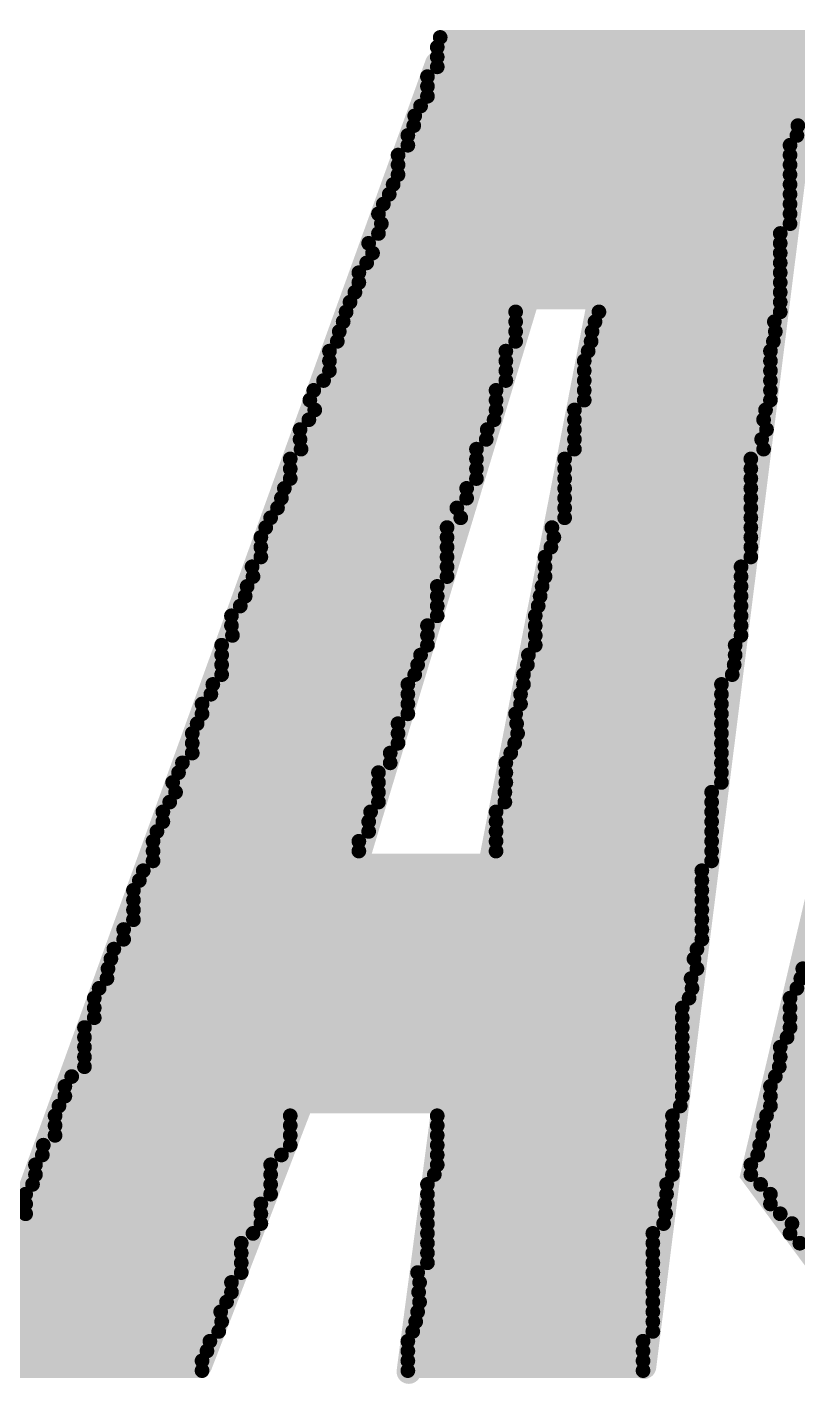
# Model space of a CAD drawing. Extents: x -3908 to 11948, y -2965 to 7442.
# Drawn here: x 3523.9 to 3586.8, y 1366.4 to 1477.1 of the extents above; entities that cross this region are included whole.
import ezdxf

# ---------------------------------------------------------------- set-up
doc = ezdxf.new("R2010")
doc.units = 0
doc.header["$MEASUREMENT"] = 0
doc.layers.get('0').update_dxf_attribs({"linetype": 'CONTINUOUS'})
doc.layers.add('2D_LINE_26', color=7, linetype='CONTINUOUS')

# ---------------------------------------------------------------- blocks, each defined once
blk = doc.blocks.new('SMOOTH_1$2')
at = {"const_width": 0.6}
blk.add_lwpolyline([(-0.3, 0, 1), (0.3, 0, 1)], format="xyb", close=True, dxfattribs=at)
blk = doc.blocks.new('SMOOTH_2')
at = {"const_width": 1}
blk.add_lwpolyline([(-0.5, 0, 1), (0.5, 0, 1)], format="xyb", close=True, dxfattribs=at)
blk = doc.blocks.new('DRAWING_542')
at = {"layer": '2D_LINE_26'}
for points, const_width in [([(-95.92, 168.64), (-109.52, 60.32)], 2), ([(-126.4, 168), (-96, 168)], 1.2), ([(-126.16, 168.8), (-96, 168.8)], 1.2), ([(-67.52, 168.24), (-81.84, 156.08), (-100.64, 76), (-88.72, 59.92)], 2), ([(-126.4, 166.64), (-164.64, 60.88)], 2), ([(-126.4, 167.2), (-96, 167.2)], 1.2), ([(-127.2, 165.6), (-96, 165.6)], 1.2), ([(-126.4, 166.4), (-96, 166.4)], 1.2), ([(-127.2, 164.8), (-96, 164.8)], 1.2), ([(-127.2, 164), (-95.92, 164)], 1.2), ([(-128.24, 162.4), (-96.32, 162.4)], 1.2), ([(-127.76, 163.2), (-96.32, 163.2)], 1.2), ([(-128.32, 161.6), (-96.96, 161.6)], 1.2), ([(-128.8, 160.8), (-97.04, 160.8)], 1.2), ([(-128.8, 160), (-97.6, 160)], 1.2), ([(-129.6, 159.2), (-97.6, 159.2)], 1.2), ([(-129.6, 158.4), (-97.6, 158.4)], 1.2), ([(-130, 156.8), (-97.6, 156.8)], 1.2), ([(-129.6, 157.6), (-97.6, 157.6)], 1.2), ([(-130.32, 156), (-97.6, 156)], 1.2), ([(-130.8, 155.2), (-97.6, 155.2)], 1.2), ([(-131.2, 154.4), (-97.6, 154.4)], 1.2), ([(-130.96, 153.6), (-97.6, 153.6)], 1.2), ([(-131.2, 152.8), (-98.4, 152.8)], 1.2), ([(-132, 152), (-98.4, 152)], 1.2), ([(-131.68, 151.2), (-98.4, 151.2)], 1.2), ([(-132.16, 150.4), (-98.4, 150.4)], 1.2), ([(-118.72, 148.64), (-133.6, 99.52)], 2), ([(-132.8, 149.6), (-98.4, 149.6)], 1.2), ([(-133.12, 148), (-98.4, 148)], 1.2), ([(-132.8, 148.8), (-98.4, 148.8)], 1.2), ([(-133.52, 147.2), (-98.4, 147.2)], 1.2), ([(-113.2, 147.04), (-122.4, 99.52)], 2), ([(-134.08, 145.6), (-120, 145.6)], 1.2), ([(-133.84, 146.4), (-120, 146.4)], 1.2), ([(-113.52, 145.6), (-98.88, 145.6)], 1.2), ([(-113.2, 146.4), (-98.4, 146.4)], 1.2), ([(-134.4, 144.8), (-120, 144.8)], 1.2), ([(-113.76, 144.8), (-98.8, 144.8)], 1.2), ([(-134.56, 144), (-120, 144)], 1.2), ([(-113.84, 144), (-98.96, 144)], 1.2), ([(-135.2, 143.2), (-120.8, 143.2)], 1.2), ([(-135.2, 142.4), (-120.8, 142.4)], 1.2), ([(-114.4, 142.4), (-99.2, 142.4)], 1.2), ([(-114.08, 143.2), (-99.2, 143.2)], 1.2), ([(-135.2, 141.6), (-120.8, 141.6)], 1.2), ([(-114.4, 141.6), (-99.2, 141.6)], 1.2), ([(-135.68, 140.8), (-120.8, 140.8)], 1.2), ([(-114.4, 140.8), (-99.2, 140.8)], 1.2), ([(-136.8, 139.2), (-121.6, 139.2)], 1.2), ([(-136.48, 140), (-121.6, 140)], 1.2), ([(-114.4, 140), (-99.2, 140)], 1.2), ([(-114.4, 139.2), (-99.2, 139.2)], 1.2), ([(-136.4, 138.4), (-121.6, 138.4)], 1.2), ([(-115.2, 138.4), (-99.6, 138.4)], 1.2), ([(-137.6, 136.8), (-122.32, 136.8)], 1.2), ([(-136.88, 137.6), (-121.76, 137.6)], 1.2), ([(-115.2, 137.6), (-99.76, 137.6)], 1.2), ([(-115.2, 136.8), (-99.52, 136.8)], 1.2), ([(-137.6, 136), (-122.4, 136)], 1.2), ([(-115.2, 136), (-99.92, 136)], 1.2), ([(-137.52, 135.2), (-123.2, 135.2)], 1.2), ([(-115.2, 135.2), (-99.76, 135.2)], 1.2), ([(-138.4, 134.4), (-123.2, 134.4)], 1.2), ([(-138.4, 133.6), (-123.2, 133.6)], 1.2), ([(-116, 134.4), (-100.8, 134.4)], 1.2), ([(-116, 133.6), (-100.8, 133.6)], 1.2), ([(-138.4, 132.8), (-123.2, 132.8)], 1.2), ([(-116, 132.8), (-100.8, 132.8)], 1.2), ([(-139.12, 131.2), (-124, 131.2)], 1.2), ([(-138.88, 132), (-124, 132)], 1.2), ([(-116, 132), (-100.8, 132)], 1.2), ([(-116, 131.2), (-100.8, 131.2)], 1.2), ([(-139.44, 130.4), (-124.8, 130.4)], 1.2), ([(-116, 130.4), (-100.8, 130.4)], 1.2), ([(-140, 129.6), (-124.48, 129.6)], 1.2), ([(-116, 129.6), (-100.8, 129.6)], 1.2), ([(-140.8, 128), (-125.6, 128)], 1.2), ([(-140.4, 128.8), (-125.6, 128.8)], 1.2), ([(-117.04, 128.8), (-100.8, 128.8)], 1.2), ([(-116.88, 128), (-100.8, 128)], 1.2), ([(-140.8, 127.2), (-125.6, 127.2)], 1.2), ([(-117.12, 127.2), (-100.8, 127.2)], 1.2), ([(-140.8, 126.4), (-125.6, 126.4)], 1.2), ([(-117.6, 126.4), (-100.8, 126.4)], 1.2), ([(-141.52, 125.6), (-125.6, 125.6)], 1.2), ([(-141.44, 124.8), (-125.6, 124.8)], 1.2), ([(-117.6, 125.6), (-101.6, 125.6)], 1.2), ([(-117.6, 124.8), (-101.6, 124.8)], 1.2), ([(-141.92, 124), (-126.4, 124)], 1.2), ([(-117.84, 124), (-101.6, 124)], 1.2), ([(-142.48, 122.4), (-126.4, 122.4)], 1.2), ([(-142.08, 123.2), (-126.4, 123.2)], 1.2), ([(-118.16, 122.4), (-101.6, 122.4)], 1.2), ([(-118, 123.2), (-101.6, 123.2)], 1.2), ([(-143.2, 121.6), (-126.4, 121.6)], 1.2), ([(-118.4, 121.6), (-101.6, 121.6)], 1.2), ([(-143.2, 120.8), (-127.2, 120.8)], 1.2), ([(-118.4, 120.8), (-101.6, 120.8)], 1.2), ([(-144, 119.2), (-127.2, 119.2)], 1.2), ([(-143.12, 120), (-127.2, 120)], 1.2), ([(-118.4, 120), (-101.6, 120)], 1.2), ([(-118.4, 119.2), (-102.08, 119.2)], 1.2), ([(-144, 118.4), (-127.76, 118.4)], 1.2), ([(-118.96, 118.4), (-102.08, 118.4)], 1.2), ([(-144, 117.6), (-128, 117.6)], 1.2), ([(-144, 116.8), (-128.24, 116.8)], 1.2), ([(-119.36, 116.8), (-102.32, 116.8)], 1.2), ([(-119.04, 117.6), (-102.16, 117.6)], 1.2), ([(-144.72, 116), (-128.8, 116)], 1.2), ([(-119.36, 116), (-103.2, 116)], 1.2), ([(-144.88, 115.2), (-128.8, 115.2)], 1.2), ([(-119.6, 115.2), (-103.2, 115.2)], 1.2), ([(-145.6, 114.4), (-128.8, 114.4)], 1.2), ([(-145.6, 113.6), (-128.8, 113.6)], 1.2), ([(-120, 113.6), (-103.2, 113.6)], 1.2), ([(-119.6, 114.4), (-103.2, 114.4)], 1.2), ([(-146, 112.8), (-129.6, 112.8)], 1.2), ([(-119.92, 112.8), (-103.2, 112.8)], 1.2), ([(-146.4, 112), (-129.6, 112)], 1.2), ([(-119.84, 112), (-103.2, 112)], 1.2), ([(-146.4, 111.2), (-129.6, 111.2)], 1.2), ([(-146.4, 110.4), (-130.24, 110.4)], 1.2), ([(-120.4, 110.4), (-103.2, 110.4)], 1.2), ([(-120.08, 111.2), (-103.2, 111.2)], 1.2), ([(-147.2, 109.6), (-130.24, 109.6)], 1.2), ([(-120.8, 109.6), (-103.2, 109.6)], 1.2), ([(-148, 108), (-131.2, 108)], 1.2), ([(-147.52, 108.8), (-131.2, 108.8)], 1.2), ([(-120.8, 108.8), (-103.2, 108.8)], 1.2), ([(-120.8, 108), (-103.2, 108)], 1.2), ([(-147.76, 107.2), (-131.2, 107.2)], 1.2), ([(-120.88, 107.2), (-104, 107.2)], 1.2), ([(-148.24, 106.4), (-131.2, 106.4)], 1.2), ([(-120.88, 106.4), (-104, 106.4)], 1.2), ([(-148.8, 105.6), (-131.84, 105.6)], 1.2), ([(-148.8, 104.8), (-132, 104.8)], 1.2), ([(-121.6, 105.6), (-104, 105.6)], 1.2), ([(-121.6, 104.8), (-104, 104.8)], 1.2), ([(-149.28, 104), (-132, 104)], 1.2), ([(-121.6, 104), (-104, 104)], 1.2), ([(-149.6, 103.2), (-132.8, 103.2)], 1.2), ([(-149.6, 102.4), (-132.8, 102.4)], 1.2), ([(-121.6, 103.2), (-104, 103.2)], 1.2), ([(-121.6, 102.4), (-104, 102.4)], 1.2), ([(-149.6, 101.6), (-104, 101.6)], 1.2), ([(-150.4, 100.8), (-104.8, 100.8)], 1.2), ([(-151.2, 99.2), (-104.8, 99.2)], 1.2), ([(-150.72, 100), (-104.8, 100)], 1.2), ([(-151.2, 98.4), (-104.8, 98.4)], 1.2), ([(-151.2, 97.6), (-104.8, 97.6)], 1.2), ([(-152, 96), (-104.8, 96)], 1.2), ([(-151.2, 96.8), (-104.8, 96.8)], 1.2), ([(-152, 95.2), (-104.8, 95.2)], 1.2), ([(-153.04, 93.6), (-105.44, 93.6)], 1.2), ([(-152.8, 94.4), (-105.2, 94.4)], 1.2), ([(-153.28, 92.8), (-105.2, 92.8)], 1.2), ([(-96.56, 92.8), (-76, 92.8)], 1.2), ([(-153.36, 92), (-105.68, 92)], 1.2), ([(-96.72, 92), (-76, 92)], 1.2), ([(-154.4, 90.4), (-105.84, 90.4)], 1.2), ([(-154, 91.2), (-105.6, 91.2)], 1.2), ([(-97.6, 90.4), (-76.8, 90.4)], 1.2), ([(-97.04, 91.2), (-76, 91.2)], 1.2), ([(-154.4, 89.6), (-106.4, 89.6)], 1.2), ([(-97.6, 89.6), (-76.8, 89.6)], 1.2), ([(-155.2, 88), (-106.4, 88)], 1.2), ([(-154.4, 88.8), (-106.4, 88.8)], 1.2), ([(-97.6, 88.8), (-76.8, 88.8)], 1.2), ([(-97.6, 88), (-76.8, 88)], 1.2), ([(-155.2, 87.2), (-106.4, 87.2)], 1.2), ([(-97.84, 87.2), (-77.28, 87.2)], 1.2), ([(-155.2, 86.4), (-106.4, 86.4)], 1.2), ([(-98.4, 86.4), (-77.2, 86.4)], 1.2), ([(-155.2, 85.6), (-106.4, 85.6)], 1.2), ([(-155.2, 84.8), (-106.4, 84.8)], 1.2), ([(-98.48, 84.8), (-78.4, 84.8)], 1.2), ([(-98.4, 85.6), (-77.68, 85.6)], 1.2), ([(-156.24, 84), (-106.4, 84)], 1.2), ([(-98.8, 84), (-78.4, 84)], 1.2), ([(-156.8, 83.2), (-106.4, 83.2)], 1.2), ([(-137.12, 82.88), (-145.76, 60.48)], 2), ([(-125.76, 82.32), (-128.72, 59.92)], 2), ([(-99.2, 83.2), (-78.4, 83.2)], 1.2), ([(-157.28, 81.6), (-106.56, 81.6)], 1.2), ([(-156.8, 82.4), (-106.4, 82.4)], 1.2), ([(-99.2, 82.4), (-78.56, 82.4)], 1.2), ([(-99.2, 81.6), (-49.44, 81.6)], 1.2), ([(-157.6, 80.8), (-138.4, 80.8)], 1.2), ([(-126.4, 80.8), (-107.2, 80.8)], 1.2), ([(-99.52, 80.8), (-49.44, 80.8)], 1.2), ([(-157.6, 80), (-138.4, 80)], 1.2), ([(-157.6, 79.2), (-138.4, 79.2)], 1.2), ([(-126.4, 80), (-107.2, 80)], 1.2), ([(-126.4, 79.2), (-107.2, 79.2)], 1.2), ([(-99.84, 79.2), (-50.4, 79.2)], 1.2), ([(-99.76, 80), (-49.44, 80)], 1.2), ([(-158.56, 78.4), (-138.4, 78.4)], 1.2), ([(-126.4, 78.4), (-107.2, 78.4)], 1.2), ([(-100.08, 78.4), (-50.4, 78.4)], 1.2), ([(-158.64, 77.6), (-139.12, 77.6)], 1.2), ([(-126.4, 77.6), (-107.2, 77.6)], 1.2), ([(-100.24, 77.6), (-50.4, 77.6)], 1.2), ([(-159.2, 76.8), (-140, 76.8)], 1.2), ([(-159.2, 76), (-140, 76)], 1.2), ([(-126.64, 76), (-107.2, 76)], 1.2), ([(-126.4, 76.8), (-107.2, 76.8)], 1.2), ([(-100.8, 76.8), (-50.4, 76.8)], 1.2), ([(-100.8, 76), (-51.2, 76)], 1.2), ([(-159.44, 75.2), (-140, 75.2)], 1.2), ([(-127.2, 75.2), (-107.68, 75.2)], 1.2), ([(-100, 75.2), (-51.2, 75.2)], 1.2), ([(-160, 74.4), (-140, 74.4)], 1.2), ([(-160, 73.6), (-140.8, 73.6)], 1.2), ([(-127.2, 74.4), (-107.68, 74.4)], 1.2), ([(-127.2, 73.6), (-107.84, 73.6)], 1.2), ([(-99.2, 74.4), (-51.2, 74.4)], 1.2), ([(-99.2, 73.6), (-52.8, 73.6)], 1.2), ([(-160, 72.8), (-140.8, 72.8)], 1.2), ([(-127.2, 72.8), (-107.76, 72.8)], 1.2), ([(-98.4, 72.8), (-52.8, 72.8)], 1.2), ([(-160.8, 72), (-140.8, 72)], 1.2), ([(-127.2, 72), (-107.92, 72)], 1.2), ([(-97.44, 72), (-53.6, 72)], 1.2), ([(-160.8, 71.2), (-141.44, 71.2)], 1.2), ([(-160.8, 70.4), (-142.4, 70.4)], 1.2), ([(-127.2, 71.2), (-108.8, 71.2)], 1.2), ([(-127.2, 70.4), (-108.8, 70.4)], 1.2), ([(-97.6, 71.2), (-55.2, 71.2)], 1.2), ([(-96.8, 70.4), (-56, 70.4)], 1.2), ([(-161.84, 69.6), (-142.4, 69.6)], 1.2), ([(-127.2, 69.6), (-108.8, 69.6)], 1.2), ([(-161.92, 68.8), (-142.4, 68.8)], 1.2), ([(-127.2, 68.8), (-108.8, 68.8)], 1.2), ([(-162.4, 67.2), (-143.2, 67.2)], 1.2), ([(-162, 68), (-142.4, 68)], 1.2), ([(-128, 68), (-108.8, 68)], 1.2), ([(-127.84, 67.2), (-108.8, 67.2)], 1.2), ([(-162.72, 66.4), (-143.2, 66.4)], 1.2), ([(-127.92, 66.4), (-108.8, 66.4)], 1.2), ([(-163.2, 65.6), (-143.6, 65.6)], 1.2), ([(-163.2, 64.8), (-144.08, 64.8)], 1.2), ([(-128, 64.8), (-108.8, 64.8)], 1.2), ([(-127.84, 65.6), (-108.8, 65.6)], 1.2), ([(-163.2, 64), (-144, 64)], 1.2), ([(-128.16, 64), (-108.8, 64)], 1.2), ([(-163.2, 63.2), (-144.24, 63.2)], 1.2), ([(-128.4, 63.2), (-108.8, 63.2)], 1.2), ([(-164.8, 61.6), (-145.2, 61.6)], 1.2), ([(-164, 62.4), (-144.96, 62.4)], 1.2), ([(-128.8, 62.4), (-109.6, 62.4)], 1.2), ([(-128.8, 61.6), (-109.6, 61.6)], 1.2), ([(-164.8, 60.8), (-145.6, 60.8)], 1.2), ([(-128.8, 60.8), (-109.6, 60.8)], 1.2), ([(-164.8, 60), (-145.6, 60)], 1.2), ([(-128.8, 60), (-109.6, 60)], 1.2)]:
    blk.add_lwpolyline(points, dxfattribs=dict(at, const_width=const_width))
for name, p in [('SMOOTH_1$2', (-126.4, 168)), ('SMOOTH_1$2', (-126.16, 168.8)), ('SMOOTH_2', (-126.4, 166.64)), ('SMOOTH_1$2', (-126.4, 167.2)), ('SMOOTH_1$2', (-127.2, 165.6)), ('SMOOTH_1$2', (-126.4, 166.4)), ('SMOOTH_1$2', (-127.2, 164.8)), ('SMOOTH_1$2', (-127.2, 164)), ('SMOOTH_1$2', (-128.24, 162.4)), ('SMOOTH_1$2', (-127.76, 163.2)), ('SMOOTH_1$2', (-128.32, 161.6)), ('SMOOTH_1$2', (-96.96, 161.6)), ('SMOOTH_1$2', (-128.8, 160.8)), ('SMOOTH_1$2', (-128.8, 160)), ('SMOOTH_1$2', (-97.6, 160)), ('SMOOTH_1$2', (-97.04, 160.8)), ('SMOOTH_1$2', (-129.6, 159.2)), ('SMOOTH_1$2', (-97.6, 159.2)), ('SMOOTH_1$2', (-129.6, 158.4)), ('SMOOTH_1$2', (-97.6, 158.4)), ('SMOOTH_1$2', (-130, 156.8)), ('SMOOTH_1$2', (-129.6, 157.6)), ('SMOOTH_1$2', (-97.6, 157.6)), ('SMOOTH_1$2', (-97.6, 156.8)), ('SMOOTH_1$2', (-130.32, 156)), ('SMOOTH_1$2', (-97.6, 156)), ('SMOOTH_1$2', (-130.8, 155.2)), ('SMOOTH_1$2', (-97.6, 155.2)), ('SMOOTH_1$2', (-131.2, 154.4)), ('SMOOTH_1$2', (-130.96, 153.6)), ('SMOOTH_1$2', (-97.6, 154.4)), ('SMOOTH_1$2', (-97.6, 153.6)), ('SMOOTH_1$2', (-131.2, 152.8)), ('SMOOTH_1$2', (-98.4, 152.8)), ('SMOOTH_1$2', (-132, 152)), ('SMOOTH_1$2', (-131.68, 151.2)), ('SMOOTH_1$2', (-98.4, 152)), ('SMOOTH_1$2', (-98.4, 151.2)), ('SMOOTH_1$2', (-132.16, 150.4)), ('SMOOTH_1$2', (-98.4, 150.4)), ('SMOOTH_1$2', (-132.8, 149.6)), ('SMOOTH_2', (-118.72, 148.64)), ('SMOOTH_1$2', (-98.4, 149.6)), ('SMOOTH_1$2', (-133.12, 148)), ('SMOOTH_1$2', (-132.8, 148.8)), ('SMOOTH_1$2', (-98.4, 148.8)), ('SMOOTH_1$2', (-98.4, 148)), ('SMOOTH_1$2', (-133.52, 147.2)), ('SMOOTH_2', (-113.2, 147.04)), ('SMOOTH_1$2', (-98.4, 147.2)), ('SMOOTH_1$2', (-134.08, 145.6)), ('SMOOTH_1$2', (-133.84, 146.4)), ('SMOOTH_1$2', (-120, 146.4)), ('SMOOTH_1$2', (-120, 145.6)), ('SMOOTH_1$2', (-113.52, 145.6)), ('SMOOTH_1$2', (-113.2, 146.4)), ('SMOOTH_1$2', (-98.88, 145.6)), ('SMOOTH_1$2', (-98.4, 146.4)), ('SMOOTH_1$2', (-134.4, 144.8)), ('SMOOTH_1$2', (-120, 144.8)), ('SMOOTH_1$2', (-113.76, 144.8)), ('SMOOTH_1$2', (-98.8, 144.8)), ('SMOOTH_1$2', (-134.56, 144)), ('SMOOTH_1$2', (-120, 144)), ('SMOOTH_1$2', (-113.84, 144)), ('SMOOTH_1$2', (-98.96, 144)), ('SMOOTH_1$2', (-135.2, 143.2)), ('SMOOTH_1$2', (-135.2, 142.4)), ('SMOOTH_1$2', (-120.8, 143.2)), ('SMOOTH_1$2', (-120.8, 142.4)), ('SMOOTH_1$2', (-114.4, 142.4)), ('SMOOTH_1$2', (-114.08, 143.2)), ('SMOOTH_1$2', (-99.2, 143.2)), ('SMOOTH_1$2', (-99.2, 142.4)), ('SMOOTH_1$2', (-135.2, 141.6)), ('SMOOTH_1$2', (-120.8, 141.6)), ('SMOOTH_1$2', (-114.4, 141.6)), ('SMOOTH_1$2', (-99.2, 141.6)), ('SMOOTH_1$2', (-135.68, 140.8)), ('SMOOTH_1$2', (-120.8, 140.8)), ('SMOOTH_1$2', (-114.4, 140.8)), ('SMOOTH_1$2', (-99.2, 140.8)), ('SMOOTH_1$2', (-136.8, 139.2)), ('SMOOTH_1$2', (-136.48, 140)), ('SMOOTH_1$2', (-121.6, 140)), ('SMOOTH_1$2', (-121.6, 139.2)), ('SMOOTH_1$2', (-114.4, 140)), ('SMOOTH_1$2', (-114.4, 139.2)), ('SMOOTH_1$2', (-99.2, 140)), ('SMOOTH_1$2', (-99.2, 139.2)), ('SMOOTH_1$2', (-136.4, 138.4)), ('SMOOTH_1$2', (-121.6, 138.4)), ('SMOOTH_1$2', (-115.2, 138.4)), ('SMOOTH_1$2', (-99.6, 138.4)), ('SMOOTH_1$2', (-137.6, 136.8)), ('SMOOTH_1$2', (-136.88, 137.6)), ('SMOOTH_1$2', (-122.32, 136.8)), ('SMOOTH_1$2', (-121.76, 137.6)), ('SMOOTH_1$2', (-115.2, 137.6)), ('SMOOTH_1$2', (-115.2, 136.8)), ('SMOOTH_1$2', (-99.76, 137.6)), ('SMOOTH_1$2', (-99.52, 136.8)), ('SMOOTH_1$2', (-137.6, 136)), ('SMOOTH_1$2', (-122.4, 136)), ('SMOOTH_1$2', (-115.2, 136)), ('SMOOTH_1$2', (-99.92, 136)), ('SMOOTH_1$2', (-137.52, 135.2)), ('SMOOTH_1$2', (-123.2, 135.2)), ('SMOOTH_1$2', (-115.2, 135.2)), ('SMOOTH_1$2', (-99.76, 135.2)), ('SMOOTH_1$2', (-138.4, 134.4)), ('SMOOTH_1$2', (-138.4, 133.6)), ('SMOOTH_1$2', (-123.2, 134.4)), ('SMOOTH_1$2', (-123.2, 133.6)), ('SMOOTH_1$2', (-116, 134.4)), ('SMOOTH_1$2', (-116, 133.6)), ('SMOOTH_1$2', (-100.8, 134.4)), ('SMOOTH_1$2', (-100.8, 133.6)), ('SMOOTH_1$2', (-138.4, 132.8)), ('SMOOTH_1$2', (-123.2, 132.8)), ('SMOOTH_1$2', (-116, 132.8)), ('SMOOTH_1$2', (-100.8, 132.8)), ('SMOOTH_1$2', (-139.12, 131.2)), ('SMOOTH_1$2', (-138.88, 132)), ('SMOOTH_1$2', (-124, 132)), ('SMOOTH_1$2', (-124, 131.2)), ('SMOOTH_1$2', (-116, 132)), ('SMOOTH_1$2', (-116, 131.2)), ('SMOOTH_1$2', (-100.8, 132)), ('SMOOTH_1$2', (-100.8, 131.2)), ('SMOOTH_1$2', (-139.44, 130.4)), ('SMOOTH_1$2', (-124.8, 130.4)), ('SMOOTH_1$2', (-116, 130.4)), ('SMOOTH_1$2', (-100.8, 130.4)), ('SMOOTH_1$2', (-140, 129.6)), ('SMOOTH_1$2', (-124.48, 129.6)), ('SMOOTH_1$2', (-116, 129.6)), ('SMOOTH_1$2', (-100.8, 129.6)), ('SMOOTH_1$2', (-140.8, 128)), ('SMOOTH_1$2', (-140.4, 128.8)), ('SMOOTH_1$2', (-125.6, 128.8)), ('SMOOTH_1$2', (-125.6, 128)), ('SMOOTH_1$2', (-117.04, 128.8)), ('SMOOTH_1$2', (-116.88, 128)), ('SMOOTH_1$2', (-100.8, 128.8)), ('SMOOTH_1$2', (-100.8, 128)), ('SMOOTH_1$2', (-140.8, 127.2)), ('SMOOTH_1$2', (-125.6, 127.2)), ('SMOOTH_1$2', (-117.12, 127.2)), ('SMOOTH_1$2', (-100.8, 127.2)), ('SMOOTH_1$2', (-140.8, 126.4)), ('SMOOTH_1$2', (-125.6, 126.4)), ('SMOOTH_1$2', (-117.6, 126.4)), ('SMOOTH_1$2', (-100.8, 126.4)), ('SMOOTH_1$2', (-141.52, 125.6)), ('SMOOTH_1$2', (-141.44, 124.8)), ('SMOOTH_1$2', (-125.6, 125.6)), ('SMOOTH_1$2', (-125.6, 124.8)), ('SMOOTH_1$2', (-117.6, 125.6)), ('SMOOTH_1$2', (-117.6, 124.8)), ('SMOOTH_1$2', (-101.6, 125.6)), ('SMOOTH_1$2', (-101.6, 124.8)), ('SMOOTH_1$2', (-141.92, 124)), ('SMOOTH_1$2', (-126.4, 124)), ('SMOOTH_1$2', (-117.84, 124)), ('SMOOTH_1$2', (-101.6, 124)), ('SMOOTH_1$2', (-142.48, 122.4)), ('SMOOTH_1$2', (-142.08, 123.2)), ('SMOOTH_1$2', (-126.4, 123.2)), ('SMOOTH_1$2', (-126.4, 122.4)), ('SMOOTH_1$2', (-118.16, 122.4)), ('SMOOTH_1$2', (-118, 123.2)), ('SMOOTH_1$2', (-101.6, 123.2)), ('SMOOTH_1$2', (-101.6, 122.4)), ('SMOOTH_1$2', (-143.2, 121.6)), ('SMOOTH_1$2', (-126.4, 121.6)), ('SMOOTH_1$2', (-118.4, 121.6)), ('SMOOTH_1$2', (-101.6, 121.6)), ('SMOOTH_1$2', (-143.2, 120.8)), ('SMOOTH_1$2', (-127.2, 120.8)), ('SMOOTH_1$2', (-118.4, 120.8)), ('SMOOTH_1$2', (-101.6, 120.8)), ('SMOOTH_1$2', (-144, 119.2)), ('SMOOTH_1$2', (-143.12, 120)), ('SMOOTH_1$2', (-127.2, 120)), ('SMOOTH_1$2', (-127.2, 119.2)), ('SMOOTH_1$2', (-118.4, 120)), ('SMOOTH_1$2', (-118.4, 119.2)), ('SMOOTH_1$2', (-102.08, 119.2)), ('SMOOTH_1$2', (-101.6, 120)), ('SMOOTH_1$2', (-144, 118.4)), ('SMOOTH_1$2', (-127.76, 118.4)), ('SMOOTH_1$2', (-118.96, 118.4)), ('SMOOTH_1$2', (-102.08, 118.4)), ('SMOOTH_1$2', (-144, 117.6)), ('SMOOTH_1$2', (-144, 116.8)), ('SMOOTH_1$2', (-128.24, 116.8)), ('SMOOTH_1$2', (-128, 117.6)), ('SMOOTH_1$2', (-119.36, 116.8)), ('SMOOTH_1$2', (-119.04, 117.6)), ('SMOOTH_1$2', (-102.32, 116.8)), ('SMOOTH_1$2', (-102.16, 117.6)), ('SMOOTH_1$2', (-144.72, 116)), ('SMOOTH_1$2', (-128.8, 116)), ('SMOOTH_1$2', (-119.36, 116)), ('SMOOTH_1$2', (-103.2, 116)), ('SMOOTH_1$2', (-144.88, 115.2)), ('SMOOTH_1$2', (-128.8, 115.2)), ('SMOOTH_1$2', (-119.6, 115.2)), ('SMOOTH_1$2', (-103.2, 115.2)), ('SMOOTH_1$2', (-145.6, 114.4)), ('SMOOTH_1$2', (-145.6, 113.6)), ('SMOOTH_1$2', (-128.8, 114.4)), ('SMOOTH_1$2', (-128.8, 113.6)), ('SMOOTH_1$2', (-120, 113.6)), ('SMOOTH_1$2', (-119.6, 114.4)), ('SMOOTH_1$2', (-103.2, 114.4)), ('SMOOTH_1$2', (-103.2, 113.6)), ('SMOOTH_1$2', (-146, 112.8)), ('SMOOTH_1$2', (-129.6, 112.8)), ('SMOOTH_1$2', (-119.92, 112.8)), ('SMOOTH_1$2', (-103.2, 112.8)), ('SMOOTH_1$2', (-146.4, 112)), ('SMOOTH_1$2', (-129.6, 112)), ('SMOOTH_1$2', (-119.84, 112)), ('SMOOTH_1$2', (-103.2, 112)), ('SMOOTH_1$2', (-146.4, 111.2)), ('SMOOTH_1$2', (-146.4, 110.4)), ('SMOOTH_1$2', (-130.24, 110.4)), ('SMOOTH_1$2', (-129.6, 111.2)), ('SMOOTH_1$2', (-120.4, 110.4)), ('SMOOTH_1$2', (-120.08, 111.2)), ('SMOOTH_1$2', (-103.2, 111.2)), ('SMOOTH_1$2', (-103.2, 110.4)), ('SMOOTH_1$2', (-147.2, 109.6)), ('SMOOTH_1$2', (-130.24, 109.6)), ('SMOOTH_1$2', (-120.8, 109.6)), ('SMOOTH_1$2', (-103.2, 109.6)), ('SMOOTH_1$2', (-148, 108)), ('SMOOTH_1$2', (-147.52, 108.8)), ('SMOOTH_1$2', (-131.2, 108.8)), ('SMOOTH_1$2', (-131.2, 108)), ('SMOOTH_1$2', (-120.8, 108.8)), ('SMOOTH_1$2', (-120.8, 108)), ('SMOOTH_1$2', (-103.2, 108.8)), ('SMOOTH_1$2', (-103.2, 108)), ('SMOOTH_1$2', (-147.76, 107.2)), ('SMOOTH_1$2', (-131.2, 107.2)), ('SMOOTH_1$2', (-120.88, 107.2)), ('SMOOTH_1$2', (-104, 107.2)), ('SMOOTH_1$2', (-148.24, 106.4)), ('SMOOTH_1$2', (-131.2, 106.4)), ('SMOOTH_1$2', (-120.88, 106.4)), ('SMOOTH_1$2', (-104, 106.4)), ('SMOOTH_1$2', (-148.8, 105.6)), ('SMOOTH_1$2', (-148.8, 104.8)), ('SMOOTH_1$2', (-132, 104.8)), ('SMOOTH_1$2', (-131.84, 105.6)), ('SMOOTH_1$2', (-121.6, 105.6)), ('SMOOTH_1$2', (-121.6, 104.8)), ('SMOOTH_1$2', (-104, 105.6)), ('SMOOTH_1$2', (-104, 104.8)), ('SMOOTH_1$2', (-149.28, 104)), ('SMOOTH_1$2', (-132, 104)), ('SMOOTH_1$2', (-121.6, 104)), ('SMOOTH_1$2', (-104, 104)), ('SMOOTH_1$2', (-149.6, 103.2)), ('SMOOTH_1$2', (-149.6, 102.4)), ('SMOOTH_1$2', (-132.8, 103.2)), ('SMOOTH_1$2', (-132.8, 102.4)), ('SMOOTH_1$2', (-121.6, 103.2)), ('SMOOTH_1$2', (-121.6, 102.4)), ('SMOOTH_1$2', (-104, 103.2)), ('SMOOTH_1$2', (-104, 102.4)), ('SMOOTH_1$2', (-149.6, 101.6)), ('SMOOTH_1$2', (-104, 101.6)), ('SMOOTH_1$2', (-150.4, 100.8)), ('SMOOTH_1$2', (-104.8, 100.8)), ('SMOOTH_1$2', (-151.2, 99.2)), ('SMOOTH_1$2', (-150.72, 100)), ('SMOOTH_2', (-133.6, 99.52)), ('SMOOTH_2', (-122.4, 99.52)), ('SMOOTH_1$2', (-104.8, 100)), ('SMOOTH_1$2', (-104.8, 99.2)), ('SMOOTH_1$2', (-151.2, 98.4)), ('SMOOTH_1$2', (-104.8, 98.4)), ('SMOOTH_1$2', (-151.2, 97.6)), ('SMOOTH_1$2', (-104.8, 97.6)), ('SMOOTH_1$2', (-152, 96)), ('SMOOTH_1$2', (-151.2, 96.8)), ('SMOOTH_1$2', (-104.8, 96.8)), ('SMOOTH_1$2', (-104.8, 96)), ('SMOOTH_1$2', (-152, 95.2)), ('SMOOTH_1$2', (-104.8, 95.2)), ('SMOOTH_1$2', (-153.04, 93.6)), ('SMOOTH_1$2', (-152.8, 94.4)), ('SMOOTH_1$2', (-105.44, 93.6)), ('SMOOTH_1$2', (-105.2, 94.4)), ('SMOOTH_1$2', (-153.28, 92.8)), ('SMOOTH_1$2', (-105.2, 92.8)), ('SMOOTH_1$2', (-96.56, 92.8)), ('SMOOTH_1$2', (-153.36, 92)), ('SMOOTH_1$2', (-105.68, 92)), ('SMOOTH_1$2', (-96.72, 92)), ('SMOOTH_1$2', (-154.4, 90.4)), ('SMOOTH_1$2', (-154, 91.2)), ('SMOOTH_1$2', (-105.84, 90.4)), ('SMOOTH_1$2', (-105.6, 91.2)), ('SMOOTH_1$2', (-97.6, 90.4)), ('SMOOTH_1$2', (-97.04, 91.2)), ('SMOOTH_1$2', (-154.4, 89.6)), ('SMOOTH_1$2', (-106.4, 89.6)), ('SMOOTH_1$2', (-97.6, 89.6)), ('SMOOTH_1$2', (-155.2, 88)), ('SMOOTH_1$2', (-154.4, 88.8)), ('SMOOTH_1$2', (-106.4, 88.8)), ('SMOOTH_1$2', (-106.4, 88)), ('SMOOTH_1$2', (-97.6, 88.8)), ('SMOOTH_1$2', (-97.6, 88)), ('SMOOTH_1$2', (-155.2, 87.2)), ('SMOOTH_1$2', (-106.4, 87.2)), ('SMOOTH_1$2', (-97.84, 87.2)), ('SMOOTH_1$2', (-155.2, 86.4)), ('SMOOTH_1$2', (-106.4, 86.4)), ('SMOOTH_1$2', (-98.4, 86.4)), ('SMOOTH_1$2', (-155.2, 85.6)), ('SMOOTH_1$2', (-155.2, 84.8)), ('SMOOTH_1$2', (-106.4, 85.6)), ('SMOOTH_1$2', (-106.4, 84.8)), ('SMOOTH_1$2', (-98.48, 84.8)), ('SMOOTH_1$2', (-98.4, 85.6)), ('SMOOTH_1$2', (-156.24, 84)), ('SMOOTH_1$2', (-106.4, 84)), ('SMOOTH_1$2', (-98.8, 84)), ('SMOOTH_1$2', (-156.8, 83.2)), ('SMOOTH_2', (-137.12, 82.88)), ('SMOOTH_2', (-125.76, 82.32)), ('SMOOTH_1$2', (-106.4, 83.2)), ('SMOOTH_1$2', (-99.2, 83.2)), ('SMOOTH_1$2', (-157.28, 81.6)), ('SMOOTH_1$2', (-156.8, 82.4)), ('SMOOTH_1$2', (-106.56, 81.6)), ('SMOOTH_1$2', (-106.4, 82.4)), ('SMOOTH_1$2', (-99.2, 82.4)), ('SMOOTH_1$2', (-99.2, 81.6)), ('SMOOTH_1$2', (-157.6, 80.8)), ('SMOOTH_1$2', (-138.4, 80.8)), ('SMOOTH_1$2', (-126.4, 80.8)), ('SMOOTH_1$2', (-107.2, 80.8)), ('SMOOTH_1$2', (-99.52, 80.8)), ('SMOOTH_1$2', (-157.6, 80)), ('SMOOTH_1$2', (-157.6, 79.2)), ('SMOOTH_1$2', (-138.4, 80)), ('SMOOTH_1$2', (-138.4, 79.2)), ('SMOOTH_1$2', (-126.4, 80)), ('SMOOTH_1$2', (-126.4, 79.2)), ('SMOOTH_1$2', (-107.2, 80)), ('SMOOTH_1$2', (-107.2, 79.2)), ('SMOOTH_1$2', (-99.84, 79.2)), ('SMOOTH_1$2', (-99.76, 80)), ('SMOOTH_1$2', (-158.56, 78.4)), ('SMOOTH_1$2', (-138.4, 78.4)), ('SMOOTH_1$2', (-126.4, 78.4)), ('SMOOTH_1$2', (-107.2, 78.4)), ('SMOOTH_1$2', (-100.08, 78.4)), ('SMOOTH_1$2', (-158.64, 77.6)), ('SMOOTH_1$2', (-139.12, 77.6)), ('SMOOTH_1$2', (-126.4, 77.6)), ('SMOOTH_1$2', (-107.2, 77.6)), ('SMOOTH_1$2', (-100.24, 77.6)), ('SMOOTH_1$2', (-159.2, 76.8)), ('SMOOTH_1$2', (-159.2, 76)), ('SMOOTH_1$2', (-140, 76.8)), ('SMOOTH_1$2', (-140, 76)), ('SMOOTH_1$2', (-126.64, 76)), ('SMOOTH_1$2', (-126.4, 76.8)), ('SMOOTH_1$2', (-107.2, 76.8)), ('SMOOTH_1$2', (-107.2, 76)), ('SMOOTH_2', (-100.64, 76)), ('SMOOTH_1$2', (-100.8, 76.8)), ('SMOOTH_1$2', (-100.8, 76)), ('SMOOTH_1$2', (-159.44, 75.2)), ('SMOOTH_1$2', (-140, 75.2)), ('SMOOTH_1$2', (-127.2, 75.2)), ('SMOOTH_1$2', (-107.68, 75.2)), ('SMOOTH_1$2', (-100, 75.2)), ('SMOOTH_1$2', (-160, 74.4)), ('SMOOTH_1$2', (-160, 73.6)), ('SMOOTH_1$2', (-140.8, 73.6)), ('SMOOTH_1$2', (-140, 74.4)), ('SMOOTH_1$2', (-127.2, 74.4)), ('SMOOTH_1$2', (-127.2, 73.6)), ('SMOOTH_1$2', (-107.84, 73.6)), ('SMOOTH_1$2', (-107.68, 74.4)), ('SMOOTH_1$2', (-99.2, 74.4)), ('SMOOTH_1$2', (-99.2, 73.6)), ('SMOOTH_1$2', (-160, 72.8)), ('SMOOTH_1$2', (-140.8, 72.8)), ('SMOOTH_1$2', (-127.2, 72.8)), ('SMOOTH_1$2', (-107.76, 72.8)), ('SMOOTH_1$2', (-98.4, 72.8)), ('SMOOTH_1$2', (-140.8, 72)), ('SMOOTH_1$2', (-127.2, 72)), ('SMOOTH_1$2', (-107.92, 72)), ('SMOOTH_1$2', (-97.44, 72)), ('SMOOTH_1$2', (-142.4, 70.4)), ('SMOOTH_1$2', (-141.44, 71.2)), ('SMOOTH_1$2', (-127.2, 71.2)), ('SMOOTH_1$2', (-127.2, 70.4)), ('SMOOTH_1$2', (-108.8, 71.2)), ('SMOOTH_1$2', (-108.8, 70.4)), ('SMOOTH_1$2', (-97.6, 71.2)), ('SMOOTH_1$2', (-96.8, 70.4)), ('SMOOTH_1$2', (-142.4, 69.6)), ('SMOOTH_1$2', (-127.2, 69.6)), ('SMOOTH_1$2', (-108.8, 69.6)), ('SMOOTH_1$2', (-142.4, 68.8)), ('SMOOTH_1$2', (-127.2, 68.8)), ('SMOOTH_1$2', (-108.8, 68.8)), ('SMOOTH_1$2', (-143.2, 67.2)), ('SMOOTH_1$2', (-142.4, 68)), ('SMOOTH_1$2', (-128, 68)), ('SMOOTH_1$2', (-127.84, 67.2)), ('SMOOTH_1$2', (-108.8, 68)), ('SMOOTH_1$2', (-108.8, 67.2)), ('SMOOTH_1$2', (-143.2, 66.4)), ('SMOOTH_1$2', (-127.92, 66.4)), ('SMOOTH_1$2', (-108.8, 66.4)), ('SMOOTH_1$2', (-144.08, 64.8)), ('SMOOTH_1$2', (-143.6, 65.6)), ('SMOOTH_1$2', (-128, 64.8)), ('SMOOTH_1$2', (-127.84, 65.6)), ('SMOOTH_1$2', (-108.8, 65.6)), ('SMOOTH_1$2', (-108.8, 64.8)), ('SMOOTH_1$2', (-144, 64)), ('SMOOTH_1$2', (-128.16, 64)), ('SMOOTH_1$2', (-108.8, 64)), ('SMOOTH_1$2', (-144.24, 63.2)), ('SMOOTH_1$2', (-128.4, 63.2)), ('SMOOTH_1$2', (-108.8, 63.2)), ('SMOOTH_1$2', (-145.2, 61.6)), ('SMOOTH_1$2', (-144.96, 62.4)), ('SMOOTH_1$2', (-128.8, 62.4)), ('SMOOTH_1$2', (-128.8, 61.6)), ('SMOOTH_1$2', (-109.6, 62.4)), ('SMOOTH_1$2', (-109.6, 61.6)), ('SMOOTH_2', (-145.76, 60.48)), ('SMOOTH_1$2', (-145.6, 60.8)), ('SMOOTH_2', (-128.72, 59.92)), ('SMOOTH_1$2', (-128.8, 60.8)), ('SMOOTH_2', (-109.52, 60.32)), ('SMOOTH_1$2', (-109.6, 60.8)), ('SMOOTH_1$2', (-145.6, 60)), ('SMOOTH_1$2', (-128.8, 60)), ('SMOOTH_1$2', (-109.6, 60))]:
    blk.add_blockref(name, p, dxfattribs=at)

msp = doc.modelspace()

# ---------------------------------------------------------------- block references
msp.add_blockref('DRAWING_542', (3683.75, 1307.5))

doc.saveas('drawing.dxf')
